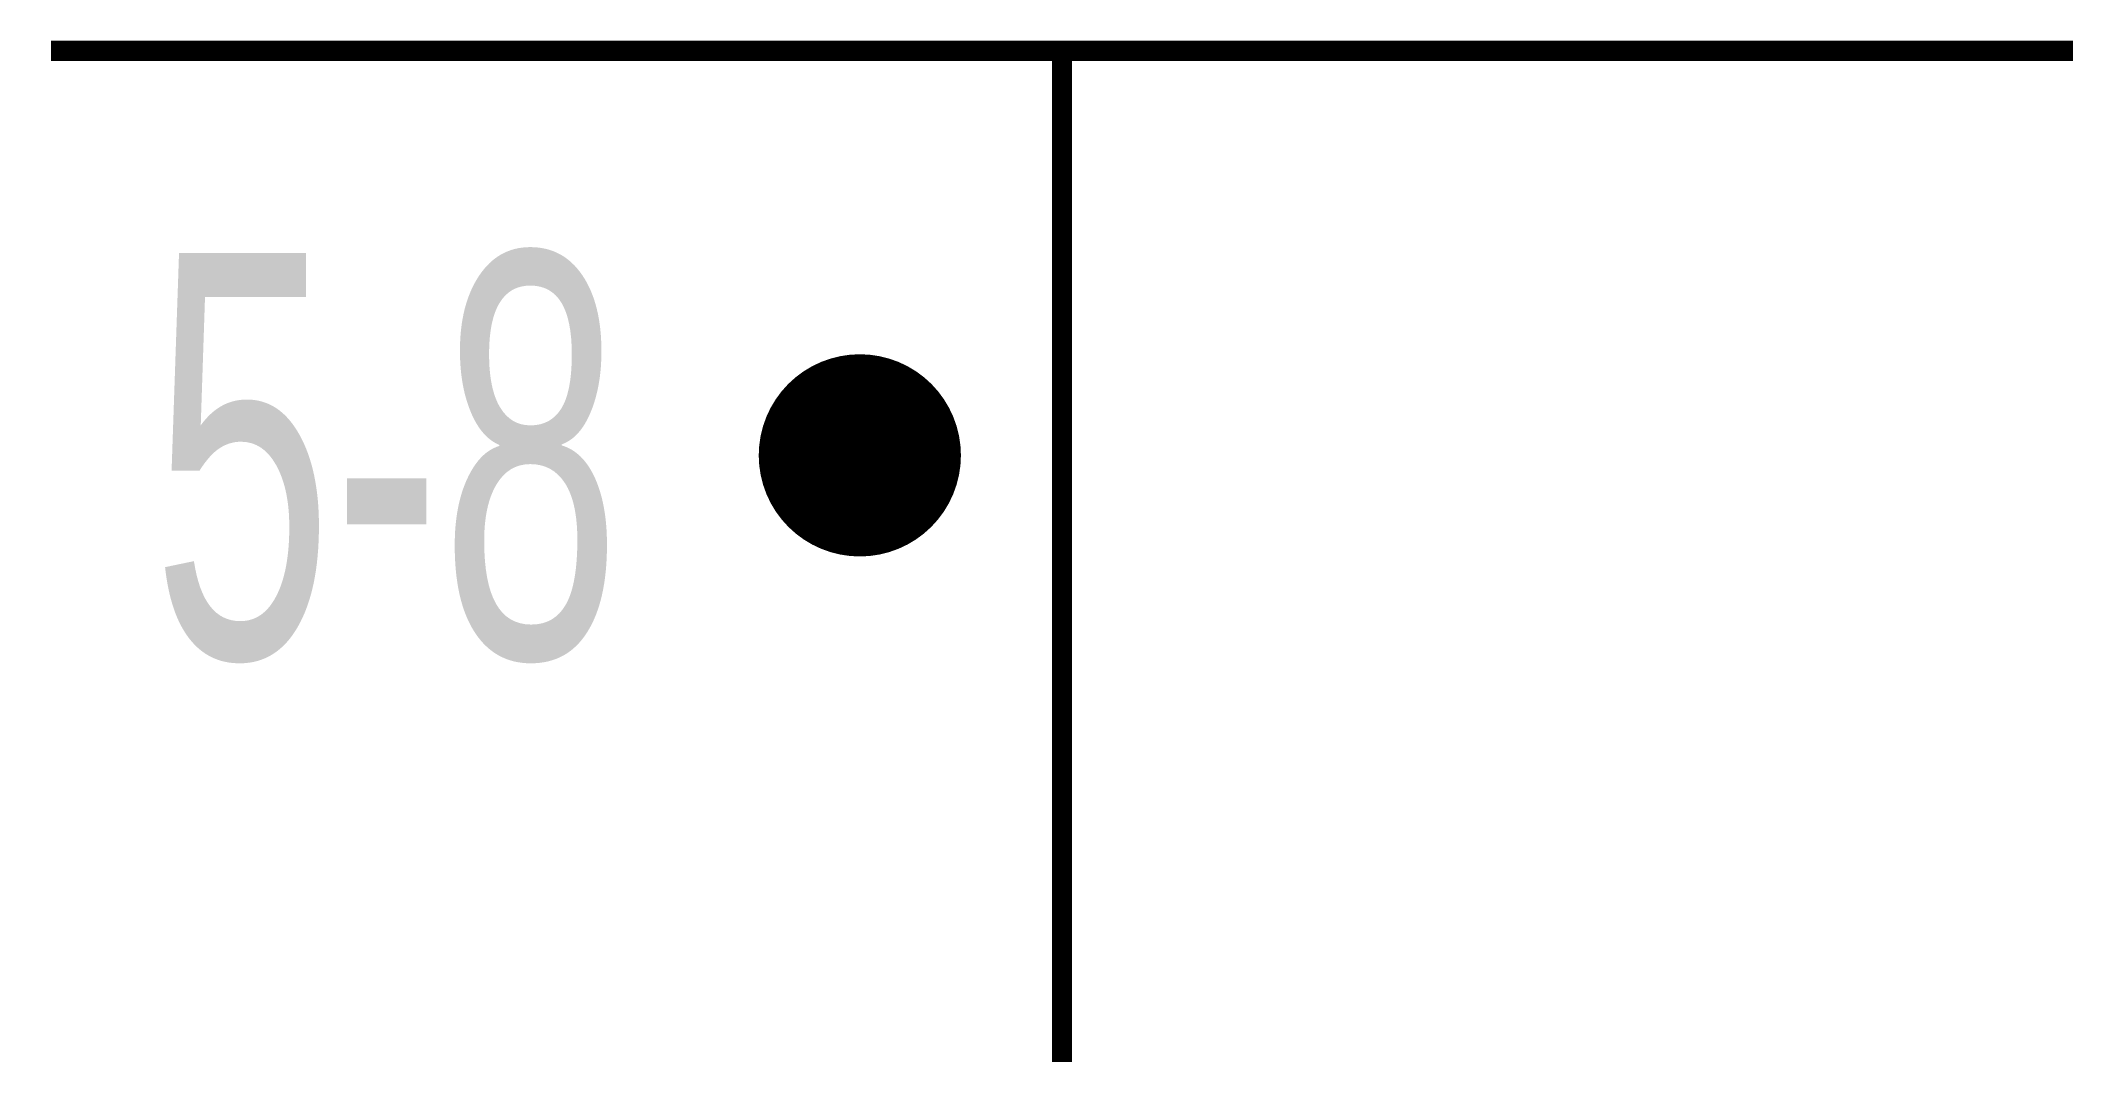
# Model space of a CAD drawing. Extents: x 3.2 to 13.3, y 1.1 to 6.2.
import ezdxf

# ---------------------------------------------------------------- set-up
doc = ezdxf.new("R2010")
doc.units = 0
doc.header["$MEASUREMENT"] = 0
doc.layers.get('0').update_dxf_attribs({"linetype": 'CONTINUOUS'})
doc.styles.add('LZ_FONTS_FS', font='hxm.ttf', dxfattribs={"width": 0.7})

msp = doc.modelspace()

# ---------------------------------------------------------------- linework, layer by layer
at = {"const_width": 0.1}
for points in [[(3.287, 6.147), (13.287, 6.147)], [(8.287, 6.147), (8.287, 1.147)]]:
    msp.add_lwpolyline(points, dxfattribs=at)
at = {"const_width": 0.5}
msp.add_lwpolyline([(7.037, 4.147, 1), (7.537, 4.147, 1)], format="xyb", close=True, dxfattribs=at)

# ---------------------------------------------------------------- texts
at = {"style": 'LZ_FONTS_FS', "width": 0.6}
msp.add_text('5-8', height=2, dxfattribs=at).set_placement((3.787, 3.147))

doc.saveas('drawing.dxf')
